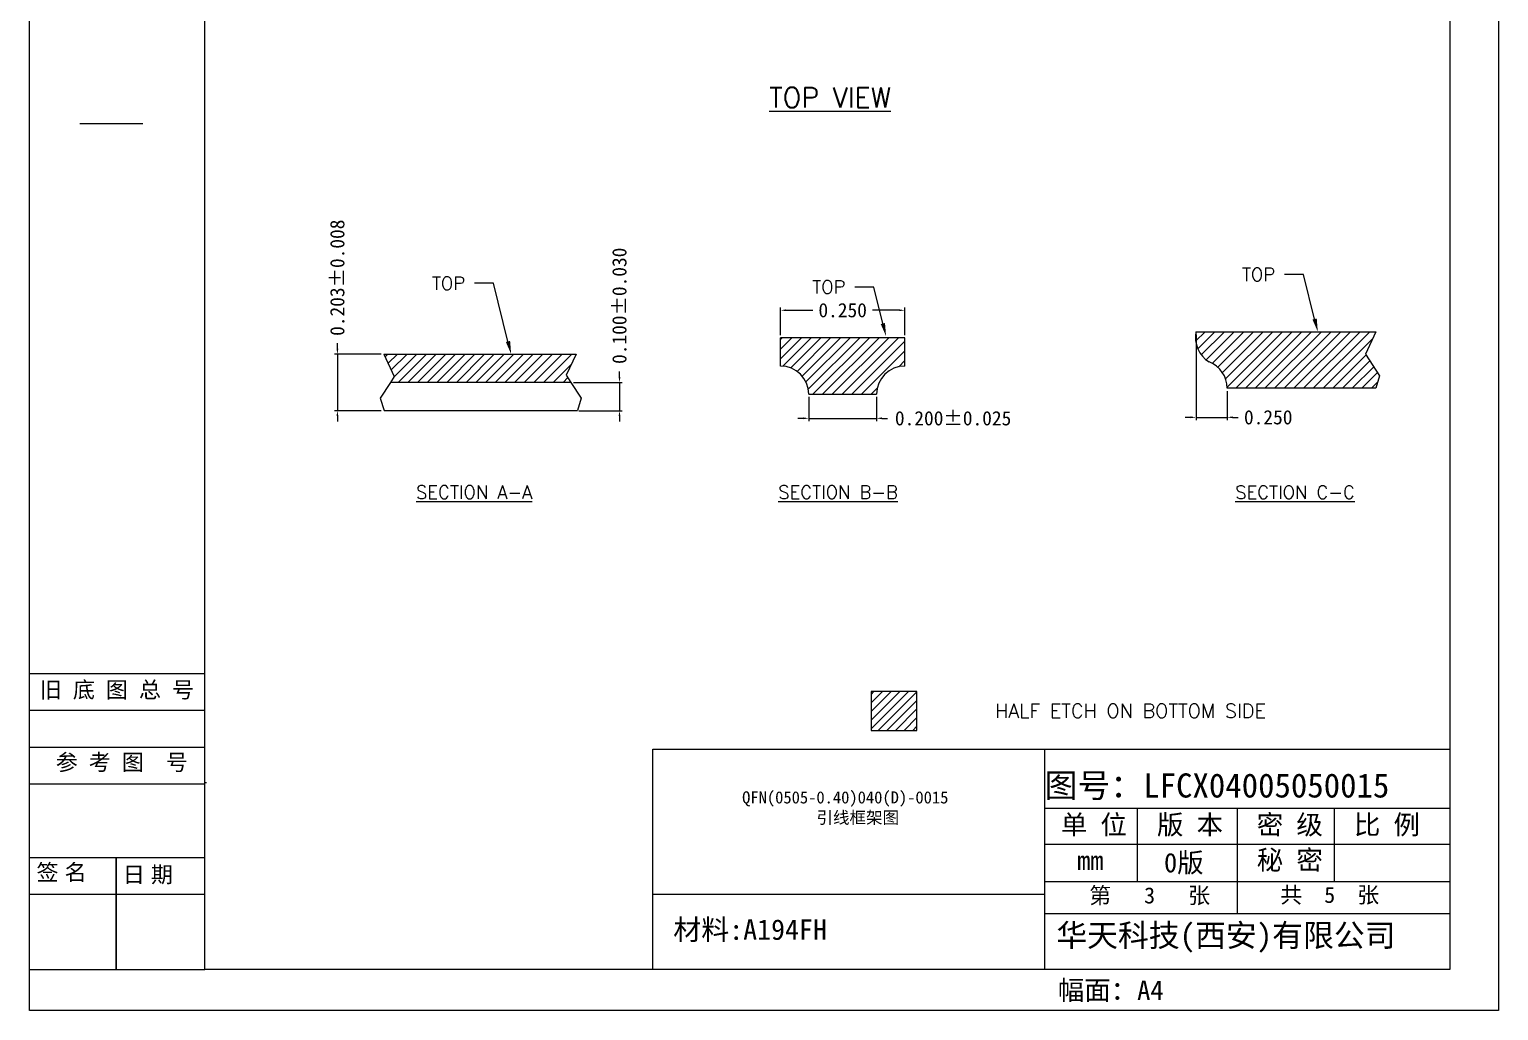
# Model space of a CAD drawing. Extents: x -140 to 3541, y -503 to -95.
# Drawn here: x 3368.46 to 3381.85, y -270.2 to -261.24 of the extents above; entities that cross this region are included whole.
import ezdxf
from ezdxf.enums import TextEntityAlignment as Align

# ---------------------------------------------------------------- set-up
doc = ezdxf.new("R2010")
doc.units = 0
doc.header["$LTSCALE"] = 5
doc.header["$MEASUREMENT"] = 0
doc.header["$PDMODE"] = 3
doc.layers.get('Defpoints').update_dxf_attribs({"linetype": 'CONTINUOUS'})
for name, color, linetype in [('1', 7, 'CONTINUOUS'), ('ETCH', 4, 'CONTINUOUS'), ('标注', 4, 'CONTINUOUS')]:
    doc.layers.add(name, color=color, linetype=linetype)
doc.layers.add('图层1实体', color=7, linetype='CONTINUOUS', lineweight=18)
doc.styles.add('SIMPLEX', font='SIMPLEX')
doc.styles.add('宋体', font='')
doc.styles.get('宋体').set_extended_font_data('SimSun')
doc.dimstyles.new('副本Standard', dxfattribs={"dimtxt": 0.05, "dimasz": 0.05, "dimexe": 0.07, "dimexo": 0.07, "dimgap": 0.07, "dimtad": 1, "dimzin": 1, "dimdsep": 46, "dimtxsty": 'SIMPLEX', "dimcen": 0.1, "dimclrd": 256, "dimclre": 256, "dimclrt": 256, "dimadec": 0, "dimazin": 0, "dimtfac": 1, "dimtofl": 0, "dimtmove": 0, "dimatfit": 0, "dimfxl": 1, "dimlwd": -1, "dimlwe": -1, "dimarcsym": 0})
pattern_1 = [(45, (2817.30123, -258.86562), (-0.044194174, 0.044194174), [])]

# ---------------------------------------------------------------- blocks, each defined once
blk = doc.blocks.new('*D32')
at = {"layer": 'Defpoints', "color": 0}
for p in [(3371.691, -264.205), (3371.266, -264.721), (3371.691, -264.721)]:
    blk.add_point(p, dxfattribs=at)
at = {"layer": '标注', "lineweight": 0}
for p, q in [((3371.266, -264.155), (3371.266, -264.105)), ((3371.666, -264.205), (3371.241, -264.205)), ((3371.266, -264.205), (3371.266, -264.721)), ((3371.666, -264.721), (3371.241, -264.721)), ((3371.266, -264.771), (3371.266, -264.821))]:
    blk.add_line(p, q, dxfattribs=at)
at = {"layer": '标注'}
for points in [[(3371.258, -264.155), (3371.275, -264.155), (3371.266, -264.205)], [(3371.275, -264.771), (3371.258, -264.771), (3371.266, -264.721)]]:
    blk.add_solid(points, dxfattribs=at)
at = {"layer": '标注', "lineweight": 0, "insert": (3371.266, -263.508), "char_height": 0.13, "attachment_point": 5, "rotation": 90, "style": '宋体'}
blk.add_mtext('0.203%%P0.008', dxfattribs=at)
blk = doc.blocks.new('*D33')
at = {"layer": 'Defpoints', "color": 0}
for p in [(3373.395, -264.463), (3373.442, -264.721), (3373.838, -264.721)]:
    blk.add_point(p, dxfattribs=at)
at = {"layer": '标注', "lineweight": 0}
for p, q in [((3373.838, -264.413), (3373.838, -264.363)), ((3373.42, -264.463), (3373.863, -264.463)), ((3373.838, -264.463), (3373.838, -264.721)), ((3373.467, -264.721), (3373.863, -264.721)), ((3373.838, -264.771), (3373.838, -264.821))]:
    blk.add_line(p, q, dxfattribs=at)
at = {"layer": '标注'}
for points in [[(3373.83, -264.413), (3373.847, -264.413), (3373.838, -264.463)], [(3373.847, -264.771), (3373.83, -264.771), (3373.838, -264.721)]]:
    blk.add_solid(points, dxfattribs=at)
at = {"layer": '标注', "lineweight": 0, "insert": (3373.838, -263.764), "char_height": 0.13, "attachment_point": 5, "rotation": 90, "style": '宋体'}
blk.add_mtext('0.100%%P0.030', dxfattribs=at)
blk = doc.blocks.new('*D34')
at = {"layer": 'Defpoints', "color": 0}
for p in [(3376.44, -263.805), (3375.306, -264.056), (3376.44, -264.056)]:
    blk.add_point(p, dxfattribs=at)
at = {"layer": '标注', "lineweight": 0}
for p, q in [((3375.306, -264.031), (3375.306, -263.78)), ((3375.356, -263.805), (3375.6, -263.805)), ((3376.39, -263.805), (3376.146, -263.805)), ((3376.44, -264.031), (3376.44, -263.78))]:
    blk.add_line(p, q, dxfattribs=at)
at = {"layer": '标注'}
for points in [[(3375.356, -263.797), (3375.356, -263.813), (3375.306, -263.805)], [(3376.39, -263.813), (3376.39, -263.797), (3376.44, -263.805)]]:
    blk.add_solid(points, dxfattribs=at)
at = {"layer": '标注', "lineweight": 0, "insert": (3375.873, -263.805), "char_height": 0.13, "attachment_point": 5, "style": '宋体'}
blk.add_mtext('0.250', dxfattribs=at)
blk = doc.blocks.new('*D35')
at = {"layer": 'Defpoints', "color": 0}
for p in [(3375.564, -264.571), (3376.182, -264.571), (3376.182, -264.791)]:
    blk.add_point(p, dxfattribs=at)
at = {"layer": '标注', "lineweight": 0}
for p, q in [((3375.564, -264.596), (3375.564, -264.816)), ((3376.182, -264.596), (3376.182, -264.816)), ((3375.514, -264.791), (3375.464, -264.791)), ((3375.564, -264.791), (3376.182, -264.791)), ((3376.232, -264.791), (3376.282, -264.791))]:
    blk.add_line(p, q, dxfattribs=at)
at = {"layer": '标注'}
for points in [[(3375.514, -264.799), (3375.514, -264.782), (3375.564, -264.791)], [(3376.232, -264.782), (3376.232, -264.799), (3376.182, -264.791)]]:
    blk.add_solid(points, dxfattribs=at)
at = {"layer": '标注', "lineweight": 0, "insert": (3376.88, -264.791), "char_height": 0.13, "attachment_point": 5, "style": '宋体'}
blk.add_mtext('0.200%%P0.025', dxfattribs=at)
blk = doc.blocks.new('*D121')
at = {"layer": 'Defpoints', "color": 0}
for p in [(3379.095, -264.001), (3379.379, -264.517), (3379.379, -264.782)]:
    blk.add_point(p, dxfattribs=at)
at = {"layer": '标注', "color": 4, "lineweight": 0}
for p, q in [((3379.095, -264.026), (3379.095, -264.807)), ((3379.379, -264.542), (3379.379, -264.807)), ((3379.045, -264.782), (3378.995, -264.782)), ((3379.095, -264.782), (3379.379, -264.782)), ((3379.429, -264.782), (3379.479, -264.782))]:
    blk.add_line(p, q, dxfattribs=at)
at = {"layer": '标注', "color": 4}
for points in [[(3379.045, -264.79), (3379.045, -264.773), (3379.095, -264.782)], [(3379.429, -264.773), (3379.429, -264.79), (3379.379, -264.782)]]:
    blk.add_solid(points, dxfattribs=at)
at = {"layer": '标注', "color": 4, "lineweight": 0, "insert": (3379.753, -264.782), "char_height": 0.13, "attachment_point": 5, "style": '宋体'}
blk.add_mtext('0.250', dxfattribs=at)

msp = doc.modelspace()

# ---------------------------------------------------------------- hatches: boundary and pattern name
at = {"layer": 'ETCH', "lineweight": 0}
h = msp.add_hatch(dxfattribs=at)
h.set_pattern_fill('ANSI31', color=256, scale=0.5)
h.set_pattern_definition(pattern_1)
h.paths.add_polyline_path([(3380.73395, -264.00139), (3379.09323, -264.00139, 0.31443922), (3379.21548, -264.27667, -0.30876392), (3379.37922, -264.51655), (3380.73372, -264.51655), (3380.76757, -264.40174), (3380.63984, -264.20495)])
h = msp.add_hatch(dxfattribs=at)
h.set_pattern_fill('ANSI31', color=256, scale=0.5)
h.set_pattern_definition(pattern_1)
h.paths.add_polyline_path([(3375.30637, -264.05593), (3375.30637, -264.31351, -0.41421356), (3375.56395, -264.57108), (3376.18214, -264.57108, -0.41421356), (3376.43972, -264.31351), (3376.43972, -264.05593)])
h = msp.add_hatch(dxfattribs=at)
h.set_pattern_fill('ANSI31', color=256, scale=0.5)
h.set_pattern_definition(pattern_1)
h.paths.add_polyline_path([(3373.44234, -264.20547), (3371.6911, -264.20547), (3371.78522, -264.40904), (3371.75016, -264.46307), (3373.39549, -264.46307), (3373.35329, -264.39806)])
h = msp.add_hatch(dxfattribs=at)
h.set_pattern_fill('ANSI31', color=256, scale=0.446054, style=0)
h.set_pattern_definition([(45, (3398.63258, -237.71161), (-0.03942601, 0.03942601), [])])
h.paths.add_polyline_path([(3376.54985, -267.28253), (3376.13158, -267.28253), (3376.13158, -267.63802), (3376.54985, -267.63802)])

# ---------------------------------------------------------------- linework, layer by layer
at = {"layer": '1', "lineweight": 0}
for p, q in [((3379.09326, -264.00128, -0.01112), (3380.73395, -264.00139, -0.01112)), ((3380.73395, -264.00139, -0.01112), (3380.63984, -264.20495, -0.01112)), ((3375.30637, -264.31351, -0.01112), (3375.30637, -264.05593, -0.01112)), ((3376.43972, -264.05593, -0.01112), (3375.30637, -264.05593, -0.01112)), ((3376.43972, -264.31351, -0.01112), (3376.43972, -264.05593, -0.01112)), ((3371.6911, -264.20547, -0.01112), (3373.44234, -264.20547, -0.01112)), ((3371.6911, -264.20547, -0.01112), (3371.78522, -264.40904, -0.01112)), ((3373.44234, -264.20547, -0.01112), (3373.35329, -264.39806, -0.01112)), ((3380.63984, -264.20495, -0.01112), (3380.76757, -264.40174, -0.01112)), ((3371.78522, -264.40904, -0.01112), (3371.75016, -264.46307, -0.01112)), ((3373.35329, -264.39806, -0.01112), (3373.39549, -264.46307, -0.01112)), ((3380.76757, -264.40174, -0.01112), (3380.73372, -264.51655, -0.01112)), ((3371.75016, -264.46307, -0.01112), (3371.65748, -264.60585, -0.01112)), ((3373.39549, -264.46307, -0.01112), (3371.75016, -264.46307, -0.01112)), ((3373.39549, -264.46307, -0.01112), (3373.48817, -264.60585, -0.01112)), ((3380.73395, -264.51655, -0.01112), (3379.37922, -264.51655, -0.01112)), ((3371.65748, -264.60585, -0.01112), (3371.69133, -264.72067, -0.01112)), ((3373.48817, -264.60585, -0.01112), (3373.45432, -264.72067, -0.01112)), ((3375.56395, -264.57108, -0.01112), (3376.18214, -264.57108, -0.01112)), ((3371.69133, -264.72067, -0.01112), (3373.45455, -264.72067, -0.01112))]:
    msp.add_line(p, q, dxfattribs=at)
at = {"layer": '1', "color": 7, "lineweight": 0}
for p, q in [((3376.13158, -267.28253), (3376.13158, -267.63802)), ((3376.54985, -267.28253), (3376.13158, -267.28253)), ((3376.54985, -267.63802), (3376.54985, -267.28253)), ((3376.13158, -267.63802), (3376.54985, -267.63802))]:
    msp.add_line(p, q, dxfattribs=at)
at = {"layer": '1', "lineweight": 0}
for centre, radius, start, end in [((3379.35158, -264.05145, -0.01112), 0.26315, 169.009052, 238.854861), ((3379.12164, -264.51655, -0.01112), 0.25758, 0, 68.635203), ((3375.30637, -264.57108, -0.01112), 0.25758, 0, 90), ((3376.43972, -264.57108, -0.01112), 0.25758, 90, 180)]:
    msp.add_arc(centre, radius, start, end, dxfattribs=at)
at = {"layer": '图层1实体', "lineweight": 0}
for p, q in [((3368.91795, -262.10051, 0.00737), (3369.49286, -262.10051, 0.00737)), ((3370.05888, -267.12282, 0.00737), (3368.45801, -267.12282, 0.00737)), ((3370.05888, -267.45805, 0.00737), (3368.45801, -267.45805, 0.00737)), ((3370.05888, -267.79328, 0.00737), (3368.45801, -267.79328, 0.00737)), ((3374.14162, -269.82053, 0.00737), (3374.14162, -267.81018, 0.00737)), ((3374.14162, -267.81018, 0.00737), (3381.40754, -267.81018, 0.00737)), ((3377.71378, -267.81018, 0.00737), (3377.71378, -269.82053, 0.00737)), ((3370.05888, -268.12851, 0.00737), (3368.45801, -268.12851, 0.00737)), ((3370.06717, -268.11094, 0.00737), (3370.06717, -268.1209, 0.00737)), ((3377.71378, -268.34816, 0.00737), (3381.40754, -268.34816, 0.00737)), ((3378.55889, -268.35494, 0.00737), (3378.55889, -269.01619, 0.00737)), ((3379.46854, -268.35494, 0.00737), (3379.46854, -269.31034, 0.00737)), ((3380.35457, -268.35494, 0.00737), (3380.35457, -269.01619, 0.00737)), ((3377.71378, -268.67685, 0.00737), (3381.40754, -268.67685, 0.00737)), ((3368.45801, -268.79829, 0.00737), (3370.05888, -268.79897, 0.00737)), ((3369.24976, -268.79829, 0.00737), (3369.24976, -269.81363, 0.00737)), ((3369.24976, -269.81363, 0.00737), (3369.24976, -268.80824, 0.00737)), ((3377.71378, -269.01619, 0.00737), (3381.40754, -269.01619, 0.00737)), ((3370.05888, -269.13484, 0.00737), (3368.45801, -269.13484, 0.00737)), ((3377.71378, -269.13484, 0.00737), (3374.14162, -269.13484, 0.00737)), ((3377.71378, -269.31034, 0.00737), (3381.40754, -269.31034, 0.00737)), ((3370.05783, -269.82161, 0.00737), (3368.46257, -269.82161, 0.00737))]:
    msp.add_line(p, q, dxfattribs=at)
at = {"layer": '图层1实体', "lineweight": 0, "elevation": 0.00737}
for points in [[(3368.45801, -251.59396), (3381.85351, -251.59396), (3381.85351, -270.19539), (3368.45801, -270.19539)], [(3370.05888, -251.97108), (3381.40754, -251.97108), (3381.40754, -269.82053), (3370.05888, -269.82053)]]:
    msp.add_lwpolyline(points, close=True, dxfattribs=at)
at = {"layer": '标注', "lineweight": 0}
for p, q in [((3380.0741, -263.47783, -0.01112), (3379.90175, -263.47783, -0.01112)), ((3380.17608, -263.88499, -0.01112), (3380.0741, -263.47783, -0.01112)), ((3372.68874, -263.55909, -0.01112), (3372.51639, -263.55909, -0.01112)), ((3372.82148, -264.08906, -0.01112), (3372.68874, -263.55909, -0.01112)), ((3376.15625, -263.59266, -0.01112), (3375.9839, -263.59266, -0.01112)), ((3376.23963, -263.92556, -0.01112), (3376.15625, -263.59266, -0.01112))]:
    msp.add_line(p, q, dxfattribs=at)
for points in [[(3380.19548, -263.88013, -0.01112), (3380.20524, -264.00139, -0.01112), (3380.15668, -263.88985, -0.01112)], [(3376.25903, -263.9207, -0.01112), (3376.26878, -264.04196, -0.01112), (3376.22023, -263.93042, -0.01112)], [(3372.84088, -264.0842, -0.01112), (3372.85064, -264.20547, -0.01112), (3372.80208, -264.09392, -0.01112)]]:
    msp.add_solid(points, dxfattribs=at)

# ---------------------------------------------------------------- texts
at = {"layer": '图层1实体', "lineweight": 0, "style": '宋体'}
for s, height, p in [('图号：LFCX04005050015', 0.2198844, (3377.71378, -268.25083, 0.00737)), ('单 位', 0.176777, (3377.86188, -268.58711, 0.00737)), ('版 本', 0.176777, (3378.73863, -268.58711, 0.00737)), ('密 级', 0.176777, (3379.64828, -268.58711, 0.00737)), ('比 例', 0.176777, (3380.53431, -268.58711, 0.00737)), ('mm', 0.176777, (3378.01072, -268.91362, 0.00737)), ('幅面：A4', 0.176777, (3377.83485, -270.09718, 0.00737))]:
    msp.add_text(s, height=height, dxfattribs=at).set_placement(p)
at = {"layer": '图层1实体', "color": 1, "lineweight": 0, "style": '宋体'}
for s, p in [('秘 密', (3379.64828, -268.90902, 0.00737)), ('0版', (3378.80291, -268.93351, 0.00737))]:
    msp.add_text(s, height=0.176777, dxfattribs=at).set_placement(p)
at = {"layer": '图层1实体', "lineweight": 0, "attachment_point": 1, "style": '宋体'}
for s, insert, char_height in [('{\\fSimSun|b0|i0|c134|p2;旧 底 图 总 号}', (3368.55358, -267.19348, 0.00737), 0.1473142), ('{\\fSimSun|b0|i0|c134|p2;参 考 图  号}', (3368.69844, -267.8554, 0.00737), 0.1473142), ('{\\fￋￎￌﾣﾤ|b0|i0|c134|p2; 签 名}', (3368.46821, -268.85979, 0.00737), 0.1473142), ('{\\fￋￎￌﾣﾤ|b0|i0|c134|p2; 日 期}', (3369.25571, -268.8797, 0.00737), 0.1473142), ('{\\fSimSun|b0|i0|c134|p2;第   3   张}', (3378.11979, -269.07015, 0.00737), 0.1473142), ('{\\fSimSun|b0|i0|c134|p2;共  5  张}', (3379.86204, -269.06514, 0.00737), 0.1473142), ('材料:A194FH', (3374.32868, -269.36227, 0.01397), 0.186978), ('{\\fSimSun|b0|i0|c134|p2;华天科技(西安)有限公司}', (3377.82028, -269.40509, 0.00737), 0.2062399)]:
    msp.add_mtext(s, dxfattribs=dict(at, insert=insert, char_height=char_height))
at = {"layer": '图层1实体', "lineweight": 0, "insert": (3374.95649, -268.19428, 0.01397), "char_height": 0.1105829, "width": 3.8031319, "attachment_point": 1, "style": '宋体'}
msp.add_mtext('QFN(0505-0.40)040(D)-0015\\P         引线框架图', dxfattribs=at)
at = {"layer": '标注', "lineweight": 0, "style": 'SIMPLEX'}
msp.add_text('HALF ETCH ON BOTTOM SIDE', height=0.128, dxfattribs=at).set_placement((3379.73152, -267.45854, -0.03497), align=Align.MIDDLE_RIGHT)
at = {"layer": '标注', "lineweight": 0, "attachment_point": 5, "style": 'SIMPLEX'}
for s, insert, char_height in [('{\\LTOP VIEW}', (3375.75819, -261.86346), 0.18), ('TOP', (3379.66483, -263.47783, -0.01112), 0.12), ('TOP', (3372.27946, -263.55909, -0.01112), 0.12), ('TOP', (3375.74697, -263.59266, -0.01112), 0.12), ('{\\LSECTION A-A}', (3372.51314, -265.46489, -0.01112), 0.12), ('{\\LSECTION B-B}', (3375.83111, -265.46489, -0.01112), 0.12), ('{\\LSECTION C-C}', (3379.99738, -265.46575, -0.01112), 0.12)]:
    msp.add_mtext(s, dxfattribs=dict(at, insert=insert, char_height=char_height))

# ---------------------------------------------------------------- dimensions: what is measured, and where the dimension line sits
at = {"layer": '标注', "lineweight": 0}
for base, p1, p2, text, picture, middle in [((3371.26645, -264.72067), (3371.6911, -264.20547, -0.01112), (3371.6911, -264.72067, -0.01112), '0.203%%P0.008', '*D32', (3371.26645, -263.50751)), ((3373.83829, -264.72067), (3373.39549, -264.46307, -0.01112), (3373.44234, -264.72067, -0.01112), '0.100%%P0.030', '*D33', (3373.83829, -263.76438))]:
    dim = msp.add_linear_dim(base=base, p1=p1, p2=p2, angle=90, text=text, dimstyle='副本Standard', override={"dimtxt": 0.13, "dimexe": 0.025, "dimexo": 0.025, "dimgap": 0.05, "dimtad": 0, "dimdec": 3, "dimtxsty": '宋体', "dimtofl": 1, "dimlwd": 0, "dimlwe": 0}, dxfattribs=at)
    dim.commit()
    dim.dimension.update_dxf_attribs({"geometry": picture, "text_midpoint": middle, "dimtype": 160})
dim = msp.add_linear_dim(base=(3376.43972, -263.80496), p1=(3375.30637, -264.05593, -0.01112), p2=(3376.43972, -264.05593, -0.01112), text='0.250', dimstyle='副本Standard', override={"dimtxt": 0.13, "dimexe": 0.025, "dimexo": 0.025, "dimgap": 0.05, "dimtad": 0, "dimdec": 3, "dimtxsty": '宋体', "dimtofl": 1, "dimlwd": 0, "dimlwe": 0}, dxfattribs=at)
dim.commit()
dim.dimension.update_dxf_attribs({"geometry": '*D34', "text_midpoint": (3375.87305, -263.80496), "dimtype": 160})
for base, p1, p2, text, override, picture, middle in [((3379.37922, -264.78151), (3379.09497, -264.00128, -0.01112), (3379.37922, -264.51655, -0.01112), '0.250', {"dimtxt": 0.13, "dimexe": 0.025, "dimexo": 0.025, "dimgap": 0.05, "dimtad": 0, "dimdec": 3, "dimtxsty": '宋体', "dimclrd": 4, "dimclre": 4, "dimclrt": 4, "dimtofl": 1, "dimlwd": 0, "dimlwe": 0}, '*D121', (3379.75254, -264.78151)), ((3376.18214, -264.79069), (3375.56395, -264.57108, -0.01112), (3376.18214, -264.57108, -0.01112), '0.200%%P0.025', {"dimtxt": 0.13, "dimexe": 0.025, "dimexo": 0.025, "dimgap": 0.05, "dimtad": 0, "dimdec": 3, "dimtxsty": '宋体', "dimtofl": 1, "dimlwd": 0, "dimlwe": 0}, '*D35', (3376.87974, -264.79069))]:
    dim = msp.add_linear_dim(base=base, p1=p1, p2=p2, text=text, dimstyle='副本Standard', override=override, dxfattribs=at)
    dim.commit()
    dim.dimension.update_dxf_attribs({"geometry": picture, "text_midpoint": middle})

doc.saveas('drawing.dxf')
